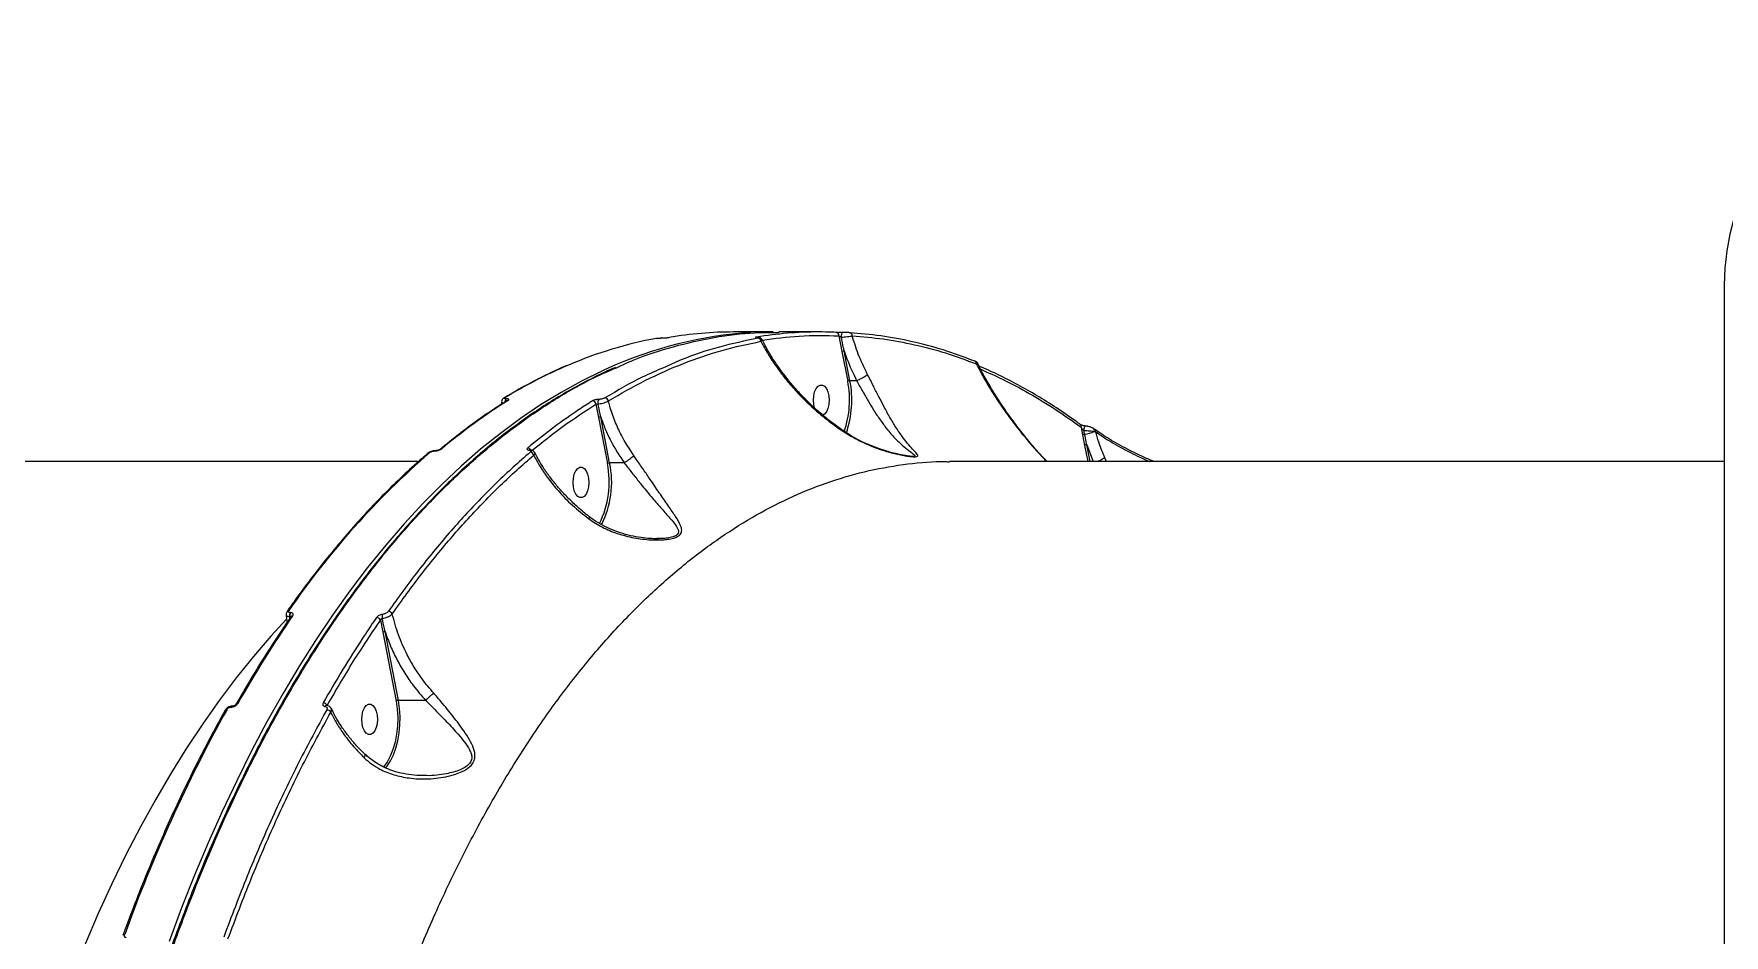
# Model space of a CAD drawing. Header units: millimetres. Extents: x -5550 to 7488, y -4093 to 4627.
# Drawn here: x -1428.9 to -933.3, y 2236 to 2500.3 of the extents above; entities that cross this region are included whole.
import ezdxf

# ---------------------------------------------------------------- set-up
doc = ezdxf.new("R2010")
doc.units = ezdxf.units.MM
doc.layers.add('DIKOM_ОБЪЕКТ', color=7, linetype='Continuous')

msp = doc.modelspace()

# ---------------------------------------------------------------- linework, layer by layer
at = {"layer": 'DIKOM_ОБЪЕКТ', "color": 7, "linetype": 'Continuous', "lineweight": 15}
for p, q in [((-933.343, 2426.572), (-933.343, 1560.597)), ((-1244.858, 2411.086), (-1244.905, 2411.082)), ((-1244.905, 2411.082), (-1244.817, 2411.082)), ((-1244.769, 2411.086), (-1244.858, 2411.086)), ((-1244.769, 2411.086), (-1244.817, 2411.082)), ((-1212.162, 2412.844), (-1223.734, 2412.844)), ((-1198.805, 2412.844), (-1210.448, 2412.844)), ((-1192.849, 2411.727), (-1191.974, 2407.105)), ((-1191.974, 2407.105), (-1190.286, 2398.376)), ((-1189.617, 2398.552), (-1191.305, 2407.281)), ((-1187.664, 2398.552), (-1189.617, 2398.552)), ((-1187.664, 2398.552), (-1187.66, 2398.552)), ((-1291.801, 2392.323), (-1291.728, 2391.679)), ((-1290.338, 2393.239), (-1290.385, 2393.239)), ((-1290.165, 2392.677), (-1290.163, 2392.678)), ((-1264.1, 2391.68), (-1263.359, 2387.759)), ((-1263.359, 2387.759), (-1260.748, 2374.253)), ((-1260.078, 2374.429), (-1262.69, 2387.935)), ((-1121.876, 2384.957), (-1121.448, 2382.701)), ((-1118.034, 2383.708), (-1117.61, 2383.622)), ((-1121.448, 2382.701), (-1120.859, 2379.602)), ((-1120.859, 2379.602), (-1119.939, 2374.844)), ((-1120.19, 2379.778), (-1118.319, 2374.844)), ((-1119.236, 2374.844), (-1120.19, 2379.778)), ((-1316.105, 2374.844), (-1578.215, 2374.844)), ((-1311.409, 2377.955), (-1311.34, 2377.955)), ((-1311.135, 2378.038), (-1311.203, 2378.038)), ((-1255.794, 2374.429), (-1260.078, 2374.429)), ((-933.343, 2374.844), (-1160.479, 2374.844)), ((-1114.434, 2374.844), (-1114.912, 2375.977)), ((-1245.761, 2352.267), (-1246.277, 2352.271)), ((-1353.881, 2329.416), (-1353.813, 2329.416)), ((-1353.862, 2328.861), (-1353.881, 2329.416)), ((-1353.813, 2329.416), (-1353.745, 2329.033)), ((-1353.632, 2330.546), (-1353.701, 2330.546)), ((-1353.508, 2329.381), (-1353.519, 2329.366)), ((-1327.248, 2328.334), (-1326.587, 2324.837)), ((-1326.587, 2324.837), (-1322.682, 2304.64)), ((-1322.011, 2304.812), (-1325.917, 2325.013)), ((-1314.012, 2304.812), (-1322.011, 2304.812)), ((-1370.998, 2302.873), (-1370.951, 2302.873)), ((-1370.604, 2303.135), (-1370.651, 2303.135)), ((-1325.776, 2284.96), (-1325.457, 2285.335))]:
    msp.add_line(p, q, dxfattribs=at)
at = {"layer": 'DIKOM_ОБЪЕКТ', "color": 7, "linetype": 'Continuous', "lineweight": 15, "flags": 128}
for points in [[(-853.343, 2500.272), (-858.802, 2500.1), (-864.236, 2499.585), (-869.62, 2498.73), (-874.927, 2497.539), (-880.133, 2496.016), (-885.215, 2494.17), (-890.148, 2492.009), (-894.91, 2489.542), (-899.477, 2486.782), (-903.83, 2483.741), (-907.947, 2480.434), (-911.81, 2476.876), (-915.4, 2473.083), (-918.701, 2469.073), (-921.697, 2464.865), (-924.374, 2460.478), (-926.72, 2455.934), (-928.724, 2451.252), (-930.376, 2446.456), (-931.67, 2441.566), (-932.598, 2436.607), (-933.157, 2431.601), (-933.343, 2426.572)], [(-1212.162, 2412.844), (-1212.42, 2412.844), (-1215.744, 2412.787)], [(-1191.767, 2412.687), (-1191.859, 2412.664), (-1191.946, 2412.583), (-1192.023, 2412.45), (-1192.086, 2412.272), (-1192.131, 2412.06), (-1192.155, 2411.825), (-1192.158, 2411.583), (-1192.138, 2411.346)], [(-1260.351, 2402.29), (-1262.188, 2401.459), (-1268.274, 2398.468), (-1274.312, 2395.136), (-1280.298, 2391.465), (-1286.227, 2387.458), (-1292.094, 2383.119), (-1297.893, 2378.451), (-1303.62, 2373.458), (-1309.27, 2368.145), (-1314.838, 2362.516), (-1320.32, 2356.575), (-1325.711, 2350.328), (-1331.006, 2343.78), (-1336.201, 2336.936), (-1341.291, 2329.802), (-1346.273, 2322.385), (-1351.141, 2314.69), (-1355.893, 2306.724), (-1360.524, 2298.494), (-1365.029, 2290.006), (-1369.406, 2281.268), (-1373.651, 2272.287), (-1377.759, 2263.071), (-1381.728, 2253.627), (-1385.554, 2243.963), (-1389.234, 2234.088)], [(-1199.988, 2390.471), (-1200.243, 2391.576), (-1200.337, 2392.844), (-1200.243, 2394.112), (-1199.969, 2395.277), (-1199.537, 2396.245), (-1198.982, 2396.938), (-1198.349, 2397.298), (-1197.689, 2397.298), (-1197.056, 2396.938), (-1196.501, 2396.245), (-1196.069, 2395.277), (-1195.795, 2394.112), (-1195.701, 2392.844), (-1195.701, 2392.844)], [(-1195.701, 2392.844), (-1195.795, 2391.576), (-1196.069, 2390.411), (-1196.501, 2389.443), (-1197.056, 2388.751), (-1197.622, 2388.411)], [(-1120.613, 2385.271), (-1120.703, 2385.25), (-1120.806, 2385.152), (-1120.899, 2384.983), (-1120.974, 2384.757), (-1121.024, 2384.492), (-1121.046, 2384.209), (-1121.038, 2383.931)], [(-1117.882, 2384.335), (-1117.874, 2384.33), (-1117.821, 2384.284)], [(-1266.163, 2368.721), (-1266.256, 2367.453), (-1266.531, 2366.288), (-1266.962, 2365.32), (-1267.517, 2364.628), (-1268.15, 2364.267), (-1268.81, 2364.267), (-1269.443, 2364.628), (-1269.998, 2365.32), (-1270.43, 2366.288), (-1270.704, 2367.453), (-1270.798, 2368.721), (-1270.704, 2369.989), (-1270.43, 2371.154), (-1269.998, 2372.122), (-1269.443, 2372.815), (-1268.81, 2373.175), (-1268.15, 2373.175), (-1267.517, 2372.815), (-1266.962, 2372.122), (-1266.531, 2371.154), (-1266.256, 2369.989), (-1266.163, 2368.721)], [(-1354.806, 2328.605), (-1359.35, 2323.666), (-1364.501, 2317.687), (-1369.555, 2311.406), (-1374.508, 2304.828), (-1379.356, 2297.96), (-1384.094, 2290.809), (-1388.717, 2283.38), (-1393.221, 2275.68), (-1397.602, 2267.718), (-1401.856, 2259.5), (-1405.979, 2251.034), (-1409.967, 2242.328), (-1413.817, 2233.389), (-1417.524, 2224.227), (-1421.086, 2214.849), (-1424.498, 2205.265), (-1427.759, 2195.484), (-1430.864, 2185.514)], [(-1322.682, 2304.64), (-1322.347, 2302.249), (-1322.207, 2299.787), (-1322.264, 2297.311), (-1322.517, 2294.883), (-1322.96, 2292.559), (-1323.583, 2290.397), (-1324.37, 2288.447), (-1325.303, 2286.756), (-1326.359, 2285.365), (-1326.431, 2285.286)], [(-1325.457, 2285.335), (-1325.272, 2285.57), (-1324.291, 2287.064), (-1323.434, 2288.822), (-1322.718, 2290.804), (-1322.159, 2292.969), (-1321.769, 2295.269), (-1321.557, 2297.655), (-1321.527, 2300.075), (-1321.679, 2302.479), (-1322.011, 2304.812)], [(-1328.125, 2299.262), (-1328.219, 2297.994), (-1328.493, 2296.829), (-1328.925, 2295.861), (-1329.48, 2295.169), (-1330.113, 2294.808), (-1330.773, 2294.808), (-1331.406, 2295.169), (-1331.961, 2295.861), (-1332.393, 2296.829), (-1332.667, 2297.994), (-1332.761, 2299.262), (-1332.667, 2300.53), (-1332.393, 2301.695), (-1331.961, 2302.663), (-1331.406, 2303.355), (-1330.773, 2303.716), (-1330.113, 2303.716), (-1329.48, 2303.355), (-1328.925, 2302.663), (-1328.493, 2301.695), (-1328.219, 2300.53), (-1328.125, 2299.262)]]:
    msp.add_lwpolyline(points, dxfattribs=at)
at = {"layer": 'DIKOM_ОБЪЕКТ', "color": 7, "linetype": 'Continuous', "lineweight": 15}
for centre, radius, start, end in [((-1223.777, 2290.084), 122.974, 100.5689, 113.17428), ((-1211.166, 2293.482), 119.408, 93.61559, 114.32441), ((-1223.706, 2300.518), 112.326, 90.01421, 99.6714), ((-1217.018, 2410.553), 0.803, 54.44934, 89.30418), ((-1216.685, 2410.061), 0.978, 2.81732, 85.34049), ((-1193.769, 2411.806), 0.923, 355.07648, 85.35993), ((-1189.844, 2411.735), 0.906, 358.67554, 85.8325), ((-1191.319, 2405.97), 1.311, 89.39202, 120.01803), ((-1153.38, 2403.592), 0.807, 353.44148, 87.34194), ((-1216.13, 2271.798), 142.794, 113.10735, 121.50606), ((-1218.957, 2392.895), 29.88, 341.21412, 10.91275), ((-1189.631, 2397.241), 1.311, 89.39222, 120.01783), ((-1290.759, 2392.846), 0.696, 89.47111, 121.26152), ((-1261.523, 2392.425), 1.102, 10.58759, 85.44556), ((-1218.147, 2392.849), 28.403, 341.14276, 11.22092), ((-1197.953, 2246.041), 173.111, 122.04018, 130.036), ((-1289.624, 2392.411), 1.125, 132.56521, 185.19406), ((-1289.587, 2392.418), 1.113, 132.44486, 184.12886), ((-1289.797, 2392.088), 0.694, 89.43773, 121.63424), ((-1265.2, 2391.524), 1.111, 8.05554, 85.3851), ((-1261.931, 2392.204), 1.606, 146.9953, 195.08535), ((-1262.704, 2386.624), 1.31, 89.38853, 120.02151), ((-1122.637, 2385.154), 0.786, 345.49283, 49.93628), ((-1121.716, 2390.929), 8.106, 276.29556, 297.02284), ((-1118.734, 2383.987), 0.754, 338.30643, 53.51604), ((-1118.38, 2383.741), 0.78, 351.26268, 44.19036), ((-1309.322, 2377.908), 0.673, 88.96157, 129.58128), ((-1284.186, 2377.671), 1.151, 29.64482, 85.96174), ((-1120.799, 2381.559), 1.314, 91.2264, 119.59959), ((-1120.204, 2378.467), 1.311, 89.38964, 120.01915), ((-1151.874, 2192.393), 245.268, 130.9844, 145.54507), ((-1312.749, 2376.878), 0.666, 88.71186, 129.85721), ((-1311.195, 2377.722), 0.316, 92.50852, 132.57595), ((-1311.128, 2377.723), 0.314, 90.91369, 132.6523), ((-1283.474, 2377.841), 0.437, 87.73713, 125.30998), ((-1283.437, 2376.415), 1.169, 14.98102, 85.8422), ((-1286.878, 2368.746), 26.704, 333.10301, 11.90187), ((-1286.797, 2368.718), 27.323, 332.90327, 12.06367), ((-1260.092, 2373.118), 1.31, 89.38853, 120.02151), ((-1070.135, 2134.716), 343.502, 145.4335, 150.4959), ((-1354.154, 2330.556), 0.601, 86.31186, 142.27784), ((-1352.303, 2329.743), 1.612, 150.12722, 191.70991), ((-1352.234, 2329.743), 1.613, 150.13282, 191.7043), ((-1353.036, 2329.002), 0.605, 86.50373, 142.23665), ((-1328.469, 2327.807), 1.329, 23.35534, 87.3456), ((-1324.839, 2329.386), 1.938, 159.90442, 194.2635), ((-1325.005, 2329.618), 1.33, 25.14524, 87.11714), ((-1325.931, 2323.702), 1.311, 89.39618, 120.01387), ((-974.601, 2081.676), 454.694, 150.98872, 160.13046), ((-1372.293, 2301.624), 0.572, 84.85449, 145.68555), ((-1370.603, 2302.71), 0.427, 96.34806, 157.61141), ((-1370.557, 2302.711), 0.426, 95.74982, 157.67805), ((-1369.145, 2303.318), 0.57, 84.72342, 145.74575), ((-1344.108, 2302.678), 1.413, 28.36665, 88.03238), ((-1343.09, 2302.822), 0.512, 86.4371, 149.64833), ((-1343.052, 2300.63), 1.433, 30.73429, 87.84256), ((-1402.302, 2235.695), 0.527, 81.66998, 147.16342)]:
    msp.add_arc(centre, radius, start, end, dxfattribs=at)
for points, knots in [([(-1260.44, 2392.627), (-1256.809, 2394.726), (-1249.547, 2398.924), (-1238.414, 2403.799), (-1227.136, 2407.702), (-1219.517, 2409.307), (-1215.708, 2410.109)], [0, 0, 0, 0, 0.248596, 0.4971942, 0.7485964, 1, 1, 1, 1]), ([(-1258.076, 2402.378), (-1256.438, 2403.134), (-1250.913, 2405.683), (-1241.352, 2408.713), (-1229.446, 2411.409), (-1219.11, 2412.762), (-1212.76, 2412.699), (-1210.405, 2412.676)], [0, 0, 0, 0, 0.1050526, 0.3543262, 0.6037942, 0.8530667, 1, 1, 1, 1]), ([(-1246.332, 2410.972), (-1246.231, 2410.988), (-1246.052, 2411.016), (-1245.69, 2411.05), (-1245.349, 2411.071), (-1245.082, 2411.081), (-1244.946, 2411.081), (-1244.905, 2411.082)], [0, 0, 0, 0, 0.3025369, 0.5346329, 0.7254308, 0.9170935, 1, 1, 1, 1]), ([(-1244.817, 2411.082), (-1244.755, 2411.082), (-1244.54, 2411.083), (-1244.117, 2411.098), (-1243.569, 2411.133), (-1243.005, 2411.184), (-1242.728, 2411.225), (-1242.577, 2411.248)], [0, 0, 0, 0, 0.0796077, 0.2756971, 0.4707296, 0.7105095, 1, 1, 1, 1]), ([(-1216.606, 2411.036), (-1220.379, 2410.23), (-1227.926, 2408.617), (-1237.161, 2405.609), (-1242.57, 2403.134), (-1244.284, 2402.349)], [0, 0, 0, 0, 0.4058598, 0.8117172, 1, 1, 1, 1]), ([(-1217.008, 2411.355), (-1217.077, 2411.343), (-1217.237, 2411.313), (-1217.337, 2411.271), (-1217.295, 2411.234), (-1217.128, 2411.207), (-1216.911, 2411.199), (-1216.803, 2411.196)], [0, 0, 0, 0, 0.18252, 0.4237933, 0.6274176, 0.813389, 1, 1, 1, 1]), ([(-1216.74, 2411.2), (-1216.811, 2411.202), (-1216.935, 2411.205), (-1217.012, 2411.214), (-1217.008, 2411.213), (-1217.007, 2411.213)], [0, 0, 0, 0, 0.5012656, 0.8743864, 1, 1, 1, 1]), ([(-1193.694, 2412.727), (-1194.038, 2412.742), (-1195.754, 2412.815), (-1200.499, 2412.894), (-1207.936, 2412.628), (-1213.982, 2411.78), (-1217.008, 2411.355)], [0, 0, 0, 0, 0.044141, 0.2207155, 0.6100146, 1, 1, 1, 1]), ([(-1215.372, 2410.587), (-1215.373, 2410.591), (-1215.402, 2410.689), (-1215.536, 2410.835), (-1215.728, 2411), (-1215.925, 2411.094), (-1216.105, 2411.147), (-1216.335, 2411.184), (-1216.553, 2411.199), (-1216.781, 2411.199), (-1216.827, 2411.199)], [0, 0, 0, 0, 0.0054037, 0.1509786, 0.2763376, 0.3885178, 0.4937704, 0.6214562, 0.9239055, 1, 1, 1, 1]), ([(-1216.803, 2411.196), (-1216.697, 2411.192), (-1216.487, 2411.186), (-1216.326, 2411.159), (-1216.289, 2411.123), (-1216.387, 2411.08), (-1216.539, 2411.05), (-1216.606, 2411.036)], [0, 0, 0, 0, 0.1889211, 0.3774332, 0.579184, 0.8165162, 1, 1, 1, 1]), ([(-1215.708, 2410.109), (-1215.62, 2410.173), (-1215.416, 2410.32), (-1215.31, 2410.485), (-1215.376, 2410.562), (-1215.391, 2410.579)], [0, 0, 0, 0, 0.3707185, 0.8591705, 1, 1, 1, 1]), ([(-1215.708, 2410.109), (-1215.46, 2409.636), (-1214.577, 2407.949), (-1212.852, 2405.063), (-1210.373, 2401.457), (-1207.563, 2397.894), (-1203.763, 2393.656), (-1199.682, 2389.8), (-1195.43, 2386.394), (-1192.508, 2384.3), (-1190.642, 2383.117), (-1189.957, 2382.683)], [0, 0, 0, 0, 0.0465607, 0.166033, 0.2855047, 0.4082651, 0.5310179, 0.7327779, 0.836339, 0.9398838, 1, 1, 1, 1]), ([(-1189.875, 2382.822), (-1190.202, 2383.021), (-1191.569, 2383.853), (-1193.896, 2385.507), (-1196.859, 2387.788), (-1199.751, 2390.282), (-1202.556, 2392.959), (-1205.244, 2395.804), (-1207.782, 2398.79), (-1210.155, 2401.901), (-1212.317, 2405.103), (-1214.075, 2408.015), (-1214.991, 2409.851), (-1215.362, 2410.594)], [0, 0, 0, 0, 0.0284436, 0.1187815, 0.2118444, 0.3077183, 0.4063091, 0.5073119, 0.6101996, 0.7146233, 0.8211503, 0.9275774, 1, 1, 1, 1]), ([(-1215.288, 2410.45), (-1211.695, 2410.941), (-1204.225, 2411.962), (-1196.736, 2411.807), (-1192.849, 2411.727)], [0, 0, 0, 0, 0.4809409, 1, 1, 1, 1]), ([(-1191.767, 2412.687), (-1191.936, 2412.688), (-1192.284, 2412.69), (-1192.84, 2412.7), (-1193.349, 2412.713), (-1193.579, 2412.722), (-1193.694, 2412.727)], [0, 0, 0, 0, 0.233878, 0.4825061, 0.7413908, 1, 1, 1, 1]), ([(-1192.849, 2411.727), (-1192.803, 2411.682), (-1192.713, 2411.594), (-1192.529, 2411.475), (-1192.346, 2411.393), (-1192.213, 2411.357), (-1192.154, 2411.349), (-1192.138, 2411.346)], [0, 0, 0, 0, 0.2916836, 0.5672807, 0.803633, 0.9441052, 1, 1, 1, 1]), ([(-1192.138, 2411.346), (-1191.855, 2411.361), (-1191.272, 2411.392), (-1190.343, 2411.483), (-1189.496, 2411.597), (-1189.124, 2411.675), (-1188.938, 2411.714)], [0, 0, 0, 0, 0.2380021, 0.4906698, 0.7462734, 1, 1, 1, 1]), ([(-1191.305, 2407.281), (-1191.371, 2407.593), (-1191.659, 2408.946), (-1191.93, 2410.303), (-1192.138, 2411.346)], [0, 0, 0, 0, 0.2307539, 1, 1, 1, 1]), ([(-1189.779, 2412.639), (-1189.897, 2412.645), (-1190.135, 2412.657), (-1190.661, 2412.672), (-1191.235, 2412.683), (-1191.594, 2412.685), (-1191.767, 2412.687)], [0, 0, 0, 0, 0.2583437, 0.5167759, 0.7678105, 1, 1, 1, 1]), ([(-1153.343, 2404.398), (-1156.339, 2405.508), (-1162.331, 2407.729), (-1171.421, 2410.115), (-1180.572, 2411.863), (-1186.71, 2412.38), (-1189.779, 2412.639)], [0, 0, 0, 0, 0.2491002, 0.4982017, 0.7491002, 1, 1, 1, 1]), ([(-1184.435, 2400.312), (-1185.421, 2402.323), (-1187.249, 2406.049), (-1188.406, 2409.928), (-1188.938, 2411.714)], [0, 0, 0, 0, 0.5395151, 1, 1, 1, 1]), ([(-1188.938, 2411.714), (-1185.898, 2411.459), (-1179.818, 2410.949), (-1170.707, 2409.22), (-1161.613, 2406.844), (-1155.59, 2404.614), (-1152.579, 2403.5)], [0, 0, 0, 0, 0.2490998, 0.4982002, 0.7491006, 1, 1, 1, 1]), ([(-1191.305, 2407.281), (-1191.048, 2406.517), (-1190.051, 2403.552), (-1188.681, 2400.682), (-1187.664, 2398.552)], [0, 0, 0, 0, 0.2578182, 1, 1, 1, 1]), ([(-1152.098, 2403.583), (-1152.142, 2403.66), (-1152.239, 2403.831), (-1152.457, 2404.026), (-1152.726, 2404.202), (-1152.953, 2404.294), (-1153.087, 2404.348)], [0, 0, 0, 0, 0.1652355, 0.3623367, 0.6241986, 1, 1, 1, 1]), ([(-1152.579, 2403.5), (-1152.494, 2403.51), (-1152.219, 2403.543), (-1152.023, 2403.575), (-1152.103, 2403.584), (-1152.108, 2403.585)], [0, 0, 0, 0, 0.2942953, 0.9556527, 1, 1, 1, 1]), ([(-1152.579, 2403.5), (-1151.702, 2401.841), (-1149.949, 2398.522), (-1146.889, 2393.559), (-1143.525, 2388.62), (-1139.321, 2383.087), (-1135.445, 2378.478), (-1132.647, 2375.587), (-1131.927, 2374.844)], [0, 0, 0, 0, 0.1683501, 0.3367049, 0.5075711, 0.6784296, 0.9172978, 1, 1, 1, 1]), ([(-1131.844, 2374.844), (-1132.839, 2375.907), (-1134.965, 2378.175), (-1138.027, 2381.811), (-1141.119, 2385.768), (-1144.136, 2389.973), (-1147.021, 2394.339), (-1149.644, 2398.774), (-1151.348, 2401.848), (-1152.093, 2403.437), (-1152.151, 2403.56)], [0, 0, 0, 0, 0.1175824, 0.25107, 0.3902715, 0.5355331, 0.6883933, 0.8393649, 0.9874964, 1, 1, 1, 1]), ([(-1258.378, 2402.443), (-1258.93, 2402.211), (-1261.425, 2401.163), (-1265.821, 2398.993), (-1271.556, 2395.927), (-1277.23, 2392.54), (-1282.846, 2388.863), (-1288.406, 2384.887), (-1293.907, 2380.615), (-1299.35, 2376.047), (-1304.734, 2371.182), (-1310.061, 2366.02), (-1315.328, 2360.561), (-1320.528, 2354.815), (-1325.646, 2348.797), (-1330.665, 2342.528), (-1335.576, 2336.016), (-1340.376, 2329.268), (-1345.066, 2322.282), (-1349.65, 2315.056), (-1354.128, 2307.589), (-1358.502, 2299.877), (-1362.772, 2291.921), (-1366.94, 2283.716), (-1371.007, 2275.258), (-1374.968, 2266.558), (-1378.812, 2257.645), (-1382.519, 2248.554), (-1386.082, 2239.309), (-1389.499, 2229.914), (-1392.772, 2220.365), (-1395.903, 2210.66), (-1398.893, 2200.794), (-1401.744, 2190.767), (-1404.455, 2180.574), (-1407.027, 2170.214), (-1409.461, 2159.681), (-1411.756, 2148.98), (-1413.906, 2138.139), (-1415.902, 2127.203), (-1417.735, 2116.209), (-1419.404, 2105.169), (-1420.912, 2094.077), (-1422.258, 2082.929), (-1423.445, 2071.721), (-1424.472, 2060.451), (-1425.339, 2049.116), (-1426.046, 2037.712), (-1426.596, 2026.235), (-1426.98, 2014.684), (-1427.206, 2003.878), (-1427.228, 1996.923), (-1427.237, 1993.845)], [0, 0, 0, 0, 0.0057914, 0.0261835, 0.0465214, 0.0668219, 0.0871008, 0.1073739, 0.1276566, 0.1479601, 0.168301, 0.1886947, 0.2091574, 0.2296981, 0.2502263, 0.2707092, 0.2910998, 0.3114215, 0.3316972, 0.3519497, 0.3722024, 0.3924724, 0.4127809, 0.4331502, 0.4536034, 0.4741637, 0.4947638, 0.5152783, 0.5356924, 0.5560293, 0.5763121, 0.5965644, 0.6168087, 0.6370659, 0.6573538, 0.6776956, 0.6981142, 0.7186329, 0.7392308, 0.7597825, 0.7802199, 0.8005731, 0.8208655, 0.8411201, 0.8613602, 0.8816085, 0.9018809, 0.9222003, 0.9425898, 0.9630727, 0.9836577, 1, 1, 1, 1]), ([(-1426.762, 1993.847), (-1426.734, 1998.425), (-1426.656, 2010.759), (-1425.98, 2030.827), (-1424.573, 2053.95), (-1422.481, 2077.109), (-1419.694, 2100.222), (-1416.201, 2123.206), (-1412.08, 2145.556), (-1407.361, 2167.209), (-1402.084, 2188.12), (-1396.163, 2208.63), (-1389.592, 2228.648), (-1382.378, 2248.092), (-1374.68, 2266.534), (-1366.535, 2283.933), (-1357.991, 2300.274), (-1348.907, 2315.822), (-1339.294, 2330.489), (-1329.172, 2344.201), (-1318.886, 2356.508), (-1308.493, 2367.446), (-1298.051, 2377.075), (-1287.264, 2385.701), (-1276.147, 2393.184), (-1266.376, 2398.814), (-1260.293, 2401.426), (-1258.076, 2402.378)], [0, 0, 0, 0, 0.0242925, 0.0654477, 0.1066347, 0.1477898, 0.1901404, 0.2325256, 0.2748762, 0.3160315, 0.3572183, 0.3983735, 0.4407243, 0.4831094, 0.5254601, 0.5666153, 0.6078022, 0.6489574, 0.6913079, 0.7336931, 0.7760438, 0.8157172, 0.855419, 0.8950923, 0.9358329, 0.9766038, 1, 1, 1, 1]), ([(-1272.45, 2403.064), (-1272.656, 2402.981), (-1274.806, 2402.12), (-1278.866, 2400.189), (-1284.521, 2397.3), (-1288.595, 2394.972), (-1290.754, 2393.663), (-1291.119, 2393.441)], [0, 0, 0, 0, 0.0327073, 0.3406138, 0.6486086, 0.9405794, 1, 1, 1, 1]), ([(-1244.284, 2402.349), (-1246.315, 2401.487), (-1252.096, 2399.033), (-1257.76, 2395.691), (-1261.435, 2393.523)], [0, 0, 0, 0, 0.3511796, 1, 1, 1, 1]), ([(-1189.957, 2382.683), (-1188.277, 2381.743), (-1184.879, 2379.841), (-1180, 2378.09), (-1176.275, 2377.1), (-1173.828, 2376.608), (-1172.132, 2376.348), (-1170.751, 2376.231), (-1169.877, 2376.289), (-1169.655, 2376.539), (-1169.931, 2377.086), (-1170.864, 2378.063), (-1172.386, 2379.728), (-1174.193, 2381.981), (-1176.068, 2384.712), (-1177.913, 2387.766), (-1179.558, 2390.763), (-1181.152, 2393.845), (-1182.726, 2396.989), (-1183.844, 2399.163), (-1184.435, 2400.312)], [0, 0, 0, 0, 0.0863531, 0.1746774, 0.2336174, 0.2635129, 0.2941169, 0.3212036, 0.3485628, 0.3826677, 0.4154281, 0.4844316, 0.5550155, 0.6333682, 0.7133075, 0.7760743, 0.8404081, 0.8905406, 0.9421326, 1, 1, 1, 1]), ([(-1184.435, 2400.312), (-1184.453, 2400.298), (-1184.568, 2400.207), (-1184.883, 2399.989), (-1185.487, 2399.625), (-1186.22, 2399.227), (-1186.988, 2398.844), (-1187.436, 2398.649), (-1187.66, 2398.552)], [0, 0, 0, 0, 0.0319246, 0.209718, 0.4072984, 0.6048624, 0.8024363, 1, 1, 1, 1]), ([(-1187.66, 2398.552), (-1187.66, 2398.552), (-1187.091, 2397.535), (-1185.941, 2395.455), (-1184.308, 2392.593), (-1182.593, 2389.751), (-1180.755, 2386.986), (-1178.653, 2384.176), (-1176.427, 2381.647), (-1174.269, 2379.577), (-1172.31, 2378.031), (-1171.082, 2377.126), (-1170.521, 2376.611), (-1170.556, 2376.39), (-1170.979, 2376.339), (-1171.24, 2376.344), (-1171.244, 2376.344)], [0, 0, 0, 0, 0.0000204, 0.0836048, 0.1588261, 0.2341365, 0.3298935, 0.4257791, 0.5457758, 0.6658669, 0.770349, 0.8745339, 0.9216577, 0.9687697, 0.9996168, 1, 1, 1, 1]), ([(-1122.149, 2385.733), (-1122.576, 2386.055), (-1124.86, 2387.774), (-1129.053, 2390.595), (-1134.72, 2394.177), (-1140.427, 2397.413), (-1146.116, 2400.345), (-1149.924, 2402.034), (-1151.805, 2402.868)], [0, 0, 0, 0, 0.0444222, 0.2374692, 0.430037, 0.6218955, 0.8132248, 1, 1, 1, 1]), ([(-1151.285, 2401.896), (-1149.103, 2400.934), (-1144.331, 2398.83), (-1137.041, 2394.898), (-1129.403, 2390.285), (-1124.385, 2386.733), (-1121.876, 2384.957)], [0, 0, 0, 0, 0.2186285, 0.478134, 0.7390664, 1, 1, 1, 1]), ([(-1291.115, 2393.432), (-1291.161, 2393.407), (-1291.318, 2393.32), (-1291.542, 2393.087), (-1291.705, 2392.726), (-1291.763, 2392.446), (-1291.72, 2392.316), (-1291.718, 2392.311)], [0, 0, 0, 0, 0.128223, 0.4351491, 0.7086389, 0.9893282, 1, 1, 1, 1]), ([(-1290.385, 2393.239), (-1290.447, 2393.241), (-1290.601, 2393.244), (-1290.784, 2393.281), (-1290.89, 2393.35), (-1290.89, 2393.44), (-1290.799, 2393.508), (-1290.753, 2393.542)], [0, 0, 0, 0, 0.1423023, 0.3570571, 0.5715133, 0.7856859, 1, 1, 1, 1]), ([(-1261.435, 2393.523), (-1261.533, 2393.473), (-1261.728, 2393.371), (-1262.173, 2393.236), (-1262.67, 2393.134), (-1263.049, 2393.091), (-1263.242, 2393.081), (-1263.278, 2393.079)], [0, 0, 0, 0, 0.2363155, 0.4725527, 0.7091416, 0.9458713, 1, 1, 1, 1]), ([(-1290.162, 2392.679), (-1291.156, 2392.051), (-1294.038, 2390.23), (-1298.765, 2386.983), (-1304.306, 2382.884), (-1307.94, 2379.909), (-1309.747, 2378.43)], [0, 0, 0, 0, 0.1499035, 0.4342795, 0.7187051, 1, 1, 1, 1]), ([(-1291.695, 2392.334), (-1291.701, 2392.304), (-1291.717, 2392.208), (-1291.548, 2392.091), (-1291.301, 2392.038), (-1291.199, 2392.017)], [0, 0, 0, 0, 0.2050927, 0.6733472, 1, 1, 1, 1]), ([(-1289.79, 2392.782), (-1289.722, 2392.834), (-1289.584, 2392.937), (-1289.585, 2393.074), (-1289.744, 2393.177), (-1290.017, 2393.231), (-1290.247, 2393.237), (-1290.338, 2393.239)], [0, 0, 0, 0, 0.2150465, 0.4299581, 0.6447274, 0.8592462, 1, 1, 1, 1]), ([(-1265.111, 2392.632), (-1265.438, 2392.426), (-1267.071, 2391.4), (-1271.086, 2388.76), (-1277.117, 2384.479), (-1281.775, 2380.706), (-1284.105, 2378.819)], [0, 0, 0, 0, 0.0507662, 0.2538462, 0.6266976, 1, 1, 1, 1]), ([(-1283.05, 2377.9), (-1279.937, 2380.409), (-1273.703, 2385.434), (-1267.304, 2389.596), (-1264.1, 2391.68)], [0, 0, 0, 0, 0.4994486, 1, 1, 1, 1]), ([(-1263.278, 2393.079), (-1263.313, 2393.078), (-1263.505, 2393.068), (-1263.881, 2393.025), (-1264.376, 2392.923), (-1264.819, 2392.787), (-1265.014, 2392.683), (-1265.111, 2392.632)], [0, 0, 0, 0, 0.053549, 0.2897991, 0.5263647, 0.7631163, 1, 1, 1, 1]), ([(-1264.1, 2391.68), (-1264.067, 2391.693), (-1264.001, 2391.718), (-1263.851, 2391.751), (-1263.684, 2391.775), (-1263.558, 2391.784), (-1263.494, 2391.786), (-1263.482, 2391.786)], [0, 0, 0, 0, 0.2371241, 0.4742091, 0.7107316, 0.946597, 1, 1, 1, 1]), ([(-1263.482, 2391.786), (-1263.422, 2391.791), (-1263.103, 2391.816), (-1262.477, 2391.907), (-1261.656, 2392.103), (-1260.922, 2392.354), (-1260.601, 2392.536), (-1260.44, 2392.627)], [0, 0, 0, 0, 0.0542163, 0.2910917, 0.527624, 0.7637436, 1, 1, 1, 1]), ([(-1262.69, 2387.935), (-1262.757, 2388.247), (-1263.031, 2389.529), (-1263.288, 2390.814), (-1263.482, 2391.786)], [0, 0, 0, 0, 0.2435951, 1, 1, 1, 1]), ([(-1252.909, 2376.474), (-1254.222, 2378.483), (-1256.385, 2381.79), (-1258.615, 2386.779), (-1259.792, 2390.159), (-1260.308, 2392.125), (-1260.44, 2392.627)], [0, 0, 0, 0, 0.395785, 0.6516347, 0.9109984, 1, 1, 1, 1]), ([(-1262.69, 2387.935), (-1262.264, 2386.755), (-1261.41, 2384.387), (-1259.275, 2379.781), (-1257.182, 2376.563), (-1255.794, 2374.429)], [0, 0, 0, 0, 0.250402, 0.5028654, 1, 1, 1, 1]), ([(-1120.618, 2385.272), (-1120.626, 2385.272), (-1120.687, 2385.274), (-1120.847, 2385.293), (-1121.098, 2385.339), (-1121.412, 2385.423), (-1121.754, 2385.547), (-1122.026, 2385.683), (-1122.102, 2385.739), (-1122.13, 2385.759)], [0, 0, 0, 0, 0.01442, 0.1113423, 0.2291314, 0.3845495, 0.5899035, 0.8511278, 1, 1, 1, 1]), ([(-1121.876, 2384.957), (-1121.81, 2384.825), (-1121.69, 2384.582), (-1121.472, 2384.274), (-1121.285, 2384.076), (-1121.159, 2383.984), (-1121.089, 2383.947), (-1121.054, 2383.936), (-1121.038, 2383.931)], [0, 0, 0, 0, 0.3535045, 0.64997, 0.8418356, 0.9245956, 0.9644477, 1, 1, 1, 1]), ([(-1121.038, 2383.931), (-1120.869, 2383.93), (-1120.46, 2383.929), (-1119.707, 2383.896), (-1118.806, 2383.824), (-1118.304, 2383.749), (-1118.034, 2383.708)], [0, 0, 0, 0, 0.1616007, 0.3913429, 0.6724093, 1, 1, 1, 1]), ([(-1120.827, 2382.872), (-1120.89, 2383.185), (-1120.96, 2383.538), (-1121.03, 2383.891), (-1121.038, 2383.931)], [0, 0, 0, 0, 0.8864535, 1, 1, 1, 1]), ([(-1119.818, 2385.149), (-1119.869, 2385.163), (-1120.127, 2385.234), (-1120.397, 2385.252), (-1120.614, 2385.266)], [0, 0, 0, 0, 0.1958241, 1, 1, 1, 1]), ([(-1118.289, 2384.588), (-1118.349, 2384.623), (-1118.617, 2384.777), (-1119.123, 2384.982), (-1119.616, 2385.101), (-1119.818, 2385.149)], [0, 0, 0, 0, 0.1451629, 0.6502743, 1, 1, 1, 1]), ([(-1117.788, 2384.262), (-1117.87, 2384.328), (-1118.02, 2384.447), (-1118.215, 2384.541), (-1118.303, 2384.583)], [0, 0, 0, 0, 0.5522553, 1, 1, 1, 1]), ([(-1100.45, 2374.844), (-1100.799, 2374.988), (-1102.241, 2375.584), (-1104.627, 2376.674), (-1107.592, 2378.107), (-1110.371, 2379.57), (-1112.96, 2381.046), (-1115.301, 2382.515), (-1116.921, 2383.603), (-1117.671, 2384.185), (-1117.812, 2384.295)], [0, 0, 0, 0, 0.0478232, 0.1977464, 0.3492304, 0.5020196, 0.6557522, 0.809983, 0.9640623, 1, 1, 1, 1]), ([(-1114.912, 2375.977), (-1115.544, 2377.497), (-1116.593, 2380.018), (-1117.321, 2382.597), (-1117.61, 2383.622)], [0, 0, 0, 0, 0.6025866, 1, 1, 1, 1]), ([(-1117.61, 2383.622), (-1116.182, 2382.622), (-1114.018, 2381.107), (-1110.398, 2379.035), (-1106.753, 2377.088), (-1103.695, 2375.712), (-1101.768, 2374.844)], [0, 0, 0, 0, 0.3438882, 0.5209786, 0.6980667, 1, 1, 1, 1]), ([(-1311.34, 2377.955), (-1311.264, 2377.956), (-1311.037, 2377.962), (-1310.602, 2378.027), (-1310.086, 2378.169), (-1309.616, 2378.362), (-1309.412, 2378.508), (-1309.309, 2378.581)], [0, 0, 0, 0, 0.1082943, 0.3204229, 0.5430557, 0.771567, 1, 1, 1, 1]), ([(-1284.105, 2378.819), (-1284.132, 2378.795), (-1284.236, 2378.702), (-1284.326, 2378.544), (-1284.28, 2378.375), (-1284.085, 2378.247), (-1283.846, 2378.213), (-1283.727, 2378.197)], [0, 0, 0, 0, 0.0826126, 0.3216898, 0.5513387, 0.775646, 1, 1, 1, 1]), ([(-1189.957, 2382.683), (-1189.948, 2382.697), (-1189.899, 2382.778), (-1189.894, 2382.789), (-1189.89, 2382.798)], [0, 0, 0, 0, 0.1744356, 1, 1, 1, 1]), ([(-1171.244, 2376.345), (-1171.257, 2376.345), (-1171.338, 2376.344), (-1171.733, 2376.366), (-1172.425, 2376.441), (-1173.437, 2376.591), (-1174.746, 2376.832), (-1176.448, 2377.209), (-1178.573, 2377.774), (-1181.161, 2378.602), (-1184.1, 2379.741), (-1187.095, 2381.128), (-1189.002, 2382.276), (-1189.884, 2382.808)], [0, 0, 0, 0, 0.0076138, 0.0446673, 0.09111, 0.146875, 0.2141802, 0.2965309, 0.4055862, 0.5329508, 0.6852793, 0.8544503, 1, 1, 1, 1]), ([(-1120.19, 2379.778), (-1120.256, 2380.09), (-1120.475, 2381.12), (-1120.683, 2382.153), (-1120.827, 2382.872)], [0, 0, 0, 0, 0.3030073, 1, 1, 1, 1]), ([(-1356.695, 2054.399), (-1356.047, 2061.339), (-1354.753, 2075.224), (-1352.057, 2095.745), (-1348.79, 2116.16), (-1344.881, 2136.375), (-1340.343, 2156.316), (-1335.272, 2175.545), (-1329.699, 2194.012), (-1323.664, 2211.686), (-1317.069, 2228.854), (-1309.911, 2245.434), (-1302.203, 2261.353), (-1294.113, 2276.264), (-1285.675, 2290.139), (-1276.934, 2302.975), (-1267.748, 2314.976), (-1258.131, 2326.064), (-1248.106, 2336.178), (-1237.886, 2345.102), (-1227.511, 2352.831), (-1217.021, 2359.387), (-1206.251, 2364.875), (-1195.227, 2369.219), (-1183.981, 2372.419), (-1172.749, 2374.25), (-1164.876, 2374.998), (-1160.791, 2374.805), (-1160.402, 2374.787)], [0, 0, 0, 0, 0.0392387, 0.0785077, 0.1177464, 0.1581257, 0.1985381, 0.2389174, 0.2781584, 0.3174296, 0.3566704, 0.3970502, 0.4374629, 0.4778427, 0.5171121, 0.5564118, 0.5956815, 0.6360886, 0.6765283, 0.7169355, 0.7562695, 0.795634, 0.834968, 0.8754395, 0.9159434, 0.956415, 0.9958473, 1, 1, 1, 1]), ([(-1313.175, 2377.389), (-1314.13, 2376.567), (-1316.899, 2374.184), (-1321.428, 2370.02), (-1326.737, 2364.807), (-1331.969, 2359.31), (-1337.12, 2353.538), (-1342.188, 2347.494), (-1347.166, 2341.181), (-1351.304, 2335.629), (-1353.767, 2332.143), (-1354.629, 2330.924)], [0, 0, 0, 0, 0.0652899, 0.1892526, 0.3132278, 0.4372179, 0.5612149, 0.685222, 0.809236, 0.9332524, 1, 1, 1, 1]), ([(-1283.352, 2377.581), (-1285.028, 2376.127), (-1289.931, 2371.873), (-1297.896, 2364.128), (-1307.172, 2354.014), (-1316.229, 2343.036), (-1322.035, 2334.977), (-1324.938, 2330.947)], [0, 0, 0, 0, 0.1144527, 0.334764, 0.5550741, 0.7775367, 1, 1, 1, 1]), ([(-1323.801, 2330.184), (-1320.933, 2334.166), (-1315.196, 2342.131), (-1306.193, 2353.064), (-1296.912, 2363.202), (-1288.903, 2370.994), (-1283.98, 2375.266), (-1282.308, 2376.717)], [0, 0, 0, 0, 0.2203112, 0.4406212, 0.6630826, 0.8855442, 1, 1, 1, 1]), ([(-1311.209, 2378.03), (-1311.395, 2378.023), (-1311.8, 2378.007), (-1312.442, 2377.816), (-1312.908, 2377.618), (-1313.108, 2377.426), (-1313.163, 2377.374)], [0, 0, 0, 0, 0.2642367, 0.5727983, 0.8836433, 1, 1, 1, 1]), ([(-1312.734, 2377.543), (-1312.667, 2377.592), (-1312.534, 2377.688), (-1312.228, 2377.816), (-1311.893, 2377.907), (-1311.609, 2377.95), (-1311.46, 2377.953), (-1311.409, 2377.955)], [0, 0, 0, 0, 0.2289002, 0.4578823, 0.6785245, 0.888317, 1, 1, 1, 1]), ([(-1309.751, 2378.427), (-1309.757, 2378.422), (-1309.772, 2378.41), (-1309.874, 2378.346), (-1310.055, 2378.261), (-1310.33, 2378.163), (-1310.645, 2378.085), (-1310.935, 2378.043), (-1311.073, 2378.04), (-1311.133, 2378.038)], [0, 0, 0, 0, 0.091702, 0.2048474, 0.3549639, 0.5242759, 0.7119983, 0.8738339, 1, 1, 1, 1]), ([(-1283.727, 2378.197), (-1283.609, 2378.18), (-1283.372, 2378.147), (-1283.18, 2378.021), (-1283.135, 2377.853), (-1283.224, 2377.697), (-1283.326, 2377.605), (-1283.352, 2377.581)], [0, 0, 0, 0, 0.2256342, 0.45137, 0.6801793, 0.9175165, 1, 1, 1, 1]), ([(-1283.447, 2378.277), (-1283.451, 2378.277), (-1283.499, 2378.278), (-1283.533, 2378.288), (-1283.529, 2378.287), (-1283.528, 2378.286)], [0, 0, 0, 0, 0.0633419, 0.7174257, 1, 1, 1, 1]), ([(-1282.085, 2377.493), (-1282.088, 2377.504), (-1282.131, 2377.657), (-1282.357, 2377.881), (-1282.714, 2378.12), (-1283.081, 2378.243), (-1283.354, 2378.256), (-1283.459, 2378.261)], [0, 0, 0, 0, 0.0186087, 0.2753919, 0.5168808, 0.8124549, 1, 1, 1, 1]), ([(-1282.308, 2376.717), (-1282.269, 2376.765), (-1282.116, 2376.952), (-1281.99, 2377.227), (-1282.069, 2377.402), (-1282.1, 2377.471)], [0, 0, 0, 0, 0.1738752, 0.6770835, 1, 1, 1, 1]), ([(-1282.308, 2376.717), (-1281.709, 2375.595), (-1280.467, 2373.265), (-1278.074, 2369.777), (-1274.969, 2365.966), (-1271.064, 2361.948), (-1267.803, 2359.363), (-1266.154, 2358.057)], [0, 0, 0, 0, 0.1665412, 0.345549, 0.526756, 0.7607819, 1, 1, 1, 1]), ([(-1265.921, 2358.615), (-1265.93, 2358.622), (-1266.912, 2359.334), (-1268.752, 2360.896), (-1271.412, 2363.3), (-1273.9, 2365.859), (-1276.206, 2368.522), (-1278.304, 2371.266), (-1280.142, 2374.059), (-1281.38, 2376.149), (-1281.916, 2377.298), (-1282.014, 2377.508)], [0, 0, 0, 0, 0.0012396, 0.1363788, 0.2732937, 0.4116476, 0.5509774, 0.690752, 0.8302645, 0.9689565, 1, 1, 1, 1]), ([(-1266.154, 2358.057), (-1264.858, 2357.197), (-1262.231, 2355.454), (-1257.748, 2353.647), (-1252.947, 2352.389), (-1248.374, 2351.838), (-1244.878, 2351.85), (-1242.548, 2352.119), (-1240.855, 2352.515), (-1239.429, 2353.23), (-1238.899, 2354.182), (-1238.949, 2355.159), (-1239.417, 2356.584), (-1240.688, 2358.705), (-1242.763, 2361.74), (-1245.184, 2365.22), (-1247.594, 2368.74), (-1249.918, 2372.158), (-1251.614, 2374.636), (-1252.633, 2376.082), (-1252.909, 2376.474)], [0, 0, 0, 0, 0.0704032, 0.1427036, 0.2195591, 0.2979655, 0.3555936, 0.3848668, 0.4149655, 0.44912, 0.4886813, 0.5172643, 0.5465203, 0.6240215, 0.7036977, 0.7828123, 0.8640037, 0.9204681, 0.9784129, 1, 1, 1, 1]), ([(-1255.794, 2374.429), (-1255.793, 2374.429), (-1255.791, 2374.429), (-1255.789, 2374.43), (-1255.788, 2374.43)], [0, 0, 0, 0, 0.6649195, 1, 1, 1, 1]), ([(-1252.909, 2376.474), (-1252.931, 2376.458), (-1253.029, 2376.387), (-1253.303, 2376.19), (-1253.812, 2375.827), (-1254.492, 2375.343), (-1255.193, 2374.848), (-1255.59, 2374.57), (-1255.788, 2374.43)], [0, 0, 0, 0, 0.0352196, 0.1540836, 0.3655521, 0.5770283, 0.7885014, 1, 1, 1, 1]), ([(-1255.788, 2374.43), (-1255.788, 2374.43), (-1255.503, 2374.074), (-1254.465, 2372.729), (-1252.68, 2370.46), (-1250.202, 2367.336), (-1247.526, 2364.123), (-1244.811, 2360.978), (-1242.315, 2358.244), (-1240.76, 2356.335), (-1240.018, 2355.043), (-1239.813, 2354.263), (-1239.986, 2353.688), (-1240.47, 2353.198), (-1240.981, 2352.929), (-1241.914, 2352.62), (-1243.065, 2352.396), (-1244.504, 2352.236), (-1245.427, 2352.259), (-1245.761, 2352.267)], [0, 0, 0, 0, 0.0000504, 0.0328289, 0.1211813, 0.2096479, 0.3346116, 0.4597398, 0.5809557, 0.7018506, 0.7444347, 0.7868598, 0.8292414, 0.842204, 0.8803543, 0.889421, 0.9323023, 0.9754758, 1, 1, 1, 1]), ([(-1114.912, 2375.977), (-1114.932, 2375.963), (-1115.04, 2375.88), (-1115.338, 2375.681), (-1115.916, 2375.36), (-1116.542, 2375.052), (-1116.925, 2374.896), (-1117.052, 2374.844)], [0, 0, 0, 0, 0.0468913, 0.2629316, 0.558853, 0.8547976, 1, 1, 1, 1]), ([(-1266.154, 2358.057), (-1266.14, 2358.082), (-1266.05, 2358.243), (-1265.941, 2358.469), (-1265.964, 2358.52), (-1265.975, 2358.543)], [0, 0, 0, 0, 0.0938312, 0.586304, 1, 1, 1, 1]), ([(-1245.764, 2352.233), (-1245.894, 2352.228), (-1246.675, 2352.199), (-1248.386, 2352.281), (-1250.953, 2352.531), (-1253.897, 2353.082), (-1256.983, 2353.935), (-1260.023, 2355.074), (-1262.861, 2356.526), (-1264.822, 2357.706), (-1265.766, 2358.482), (-1265.922, 2358.61)], [0, 0, 0, 0, 0.0191679, 0.1152518, 0.2426381, 0.3838799, 0.5322674, 0.6863101, 0.8325563, 0.9723408, 1, 1, 1, 1]), ([(-1353.514, 2329.373), (-1354.347, 2328.156), (-1356.764, 2324.627), (-1360.686, 2318.591), (-1365.23, 2311.246), (-1368.162, 2306.161), (-1369.616, 2303.639)], [0, 0, 0, 0, 0.1499022, 0.4347228, 0.7195451, 1, 1, 1, 1]), ([(-1354.615, 2330.915), (-1354.696, 2330.789), (-1354.865, 2330.524), (-1354.948, 2330.159), (-1354.898, 2329.965), (-1354.89, 2329.934)], [0, 0, 0, 0, 0.4362931, 0.9098541, 1, 1, 1, 1]), ([(-1354.934, 2329.936), (-1354.846, 2329.301), (-1354.737, 2328.519), (-1354.719, 2327.75), (-1354.716, 2327.606)], [0, 0, 0, 0, 0.812732, 1, 1, 1, 1]), ([(-1354.888, 2329.94), (-1354.891, 2329.919), (-1354.911, 2329.805), (-1354.748, 2329.638), (-1354.411, 2329.467), (-1354.058, 2329.433), (-1353.881, 2329.416)], [0, 0, 0, 0, 0.0677153, 0.3777898, 0.6885627, 1, 1, 1, 1]), ([(-1353.701, 2330.546), (-1353.788, 2330.552), (-1353.964, 2330.565), (-1354.141, 2330.663), (-1354.228, 2330.809), (-1354.219, 2330.981), (-1354.147, 2331.102), (-1354.115, 2331.156)], [0, 0, 0, 0, 0.2038855, 0.4080579, 0.613504, 0.8265109, 1, 1, 1, 1]), ([(-1353.813, 2329.416), (-1353.775, 2329.411), (-1353.729, 2329.406), (-1353.65, 2329.367), (-1353.617, 2329.327), (-1353.588, 2329.292)], [0, 0, 0, 0, 0.3983265, 0.4839194, 1, 1, 1, 1]), ([(-1352.999, 2329.606), (-1352.95, 2329.69), (-1352.84, 2329.877), (-1352.829, 2330.143), (-1352.965, 2330.366), (-1353.234, 2330.517), (-1353.5, 2330.536), (-1353.632, 2330.546)], [0, 0, 0, 0, 0.1741934, 0.3895471, 0.5958412, 0.7979181, 1, 1, 1, 1]), ([(-1328.407, 2329.134), (-1328.682, 2328.734), (-1330.055, 2326.733), (-1333.41, 2321.704), (-1338.398, 2313.852), (-1342.172, 2307.346), (-1344.06, 2304.091)], [0, 0, 0, 0, 0.0507681, 0.2538533, 0.6266997, 1, 1, 1, 1]), ([(-1326.659, 2330.051), (-1326.839, 2330.023), (-1327.186, 2329.969), (-1327.701, 2329.746), (-1328.136, 2329.461), (-1328.317, 2329.243), (-1328.407, 2329.134)], [0, 0, 0, 0, 0.2592288, 0.5021608, 0.751112, 1, 1, 1, 1]), ([(-1326.717, 2328.908), (-1326.685, 2328.912), (-1326.401, 2328.941), (-1325.816, 2329.059), (-1325.003, 2329.352), (-1324.27, 2329.744), (-1323.957, 2330.038), (-1323.801, 2330.184)], [0, 0, 0, 0, 0.0300297, 0.2639424, 0.5066461, 0.7544242, 1, 1, 1, 1]), ([(-1324.938, 2330.947), (-1325.027, 2330.841), (-1325.205, 2330.628), (-1325.634, 2330.349), (-1326.117, 2330.146), (-1326.469, 2330.07), (-1326.64, 2330.053), (-1326.659, 2330.051)], [0, 0, 0, 0, 0.2486215, 0.4975098, 0.738932, 0.9703243, 1, 1, 1, 1]), ([(-1311.646, 2306.942), (-1312.812, 2308.313), (-1314.867, 2310.73), (-1317.401, 2314.54), (-1319.811, 2318.809), (-1322.148, 2324.031), (-1323.246, 2328.117), (-1323.801, 2330.184)], [0, 0, 0, 0, 0.202262, 0.3564047, 0.5119917, 0.7532493, 1, 1, 1, 1]), ([(-1342.865, 2303.35), (-1340.34, 2307.687), (-1335.286, 2316.37), (-1329.929, 2324.343), (-1327.248, 2328.334)], [0, 0, 0, 0, 0.4994513, 1, 1, 1, 1]), ([(-1327.248, 2328.334), (-1327.225, 2328.402), (-1327.179, 2328.535), (-1327.053, 2328.713), (-1326.911, 2328.837), (-1326.793, 2328.893), (-1326.734, 2328.905), (-1326.717, 2328.908)], [0, 0, 0, 0, 0.2736149, 0.5342761, 0.7687792, 0.9340878, 1, 1, 1, 1]), ([(-1325.917, 2325.013), (-1325.984, 2325.325), (-1326.261, 2326.621), (-1326.52, 2327.921), (-1326.717, 2328.908)], [0, 0, 0, 0, 0.2408196, 1, 1, 1, 1]), ([(-1325.917, 2325.013), (-1325.409, 2323.589), (-1324.388, 2320.727), (-1322.424, 2316.647), (-1320.184, 2312.779), (-1317.464, 2308.785), (-1315.258, 2306.246), (-1314.012, 2304.812)], [0, 0, 0, 0, 0.194813, 0.3916446, 0.5750676, 0.7602129, 1, 1, 1, 1]), ([(-1332.037, 2287.995), (-1331.333, 2287.372), (-1329.911, 2286.113), (-1327.014, 2284.377), (-1323.336, 2282.895), (-1318.528, 2281.887), (-1313.133, 2281.668), (-1308.553, 2282.253), (-1305.276, 2283.159), (-1303.038, 2284.033), (-1301.08, 2285.232), (-1299.843, 2286.789), (-1299.392, 2288.61), (-1299.873, 2290.798), (-1301.129, 2293.306), (-1303.116, 2296.376), (-1305.888, 2300.075), (-1308.913, 2303.809), (-1310.933, 2306.124), (-1311.646, 2306.942)], [0, 0, 0, 0, 0.0443367, 0.0895888, 0.159954, 0.2324657, 0.322499, 0.4152109, 0.450361, 0.4859279, 0.5329415, 0.5664258, 0.5998054, 0.6530976, 0.7102635, 0.768666, 0.857877, 0.9497894, 1, 1, 1, 1]), ([(-1322.011, 2304.812), (-1322.062, 2304.81), (-1322.164, 2304.807), (-1322.334, 2304.777), (-1322.493, 2304.733), (-1322.601, 2304.689), (-1322.657, 2304.657), (-1322.676, 2304.644), (-1322.682, 2304.64)], [0, 0, 0, 0, 0.2147604, 0.4294213, 0.6440238, 0.858655, 0.9553631, 1, 1, 1, 1]), ([(-1313.992, 2304.819), (-1313.99, 2304.817), (-1313.236, 2304.075), (-1311.156, 2301.994), (-1307.891, 2298.652), (-1304.867, 2295.35), (-1302.563, 2292.622), (-1301.306, 2290.748), (-1300.652, 2289.267), (-1300.416, 2288.122), (-1300.632, 2286.871), (-1301.78, 2285.498), (-1303.68, 2284.494), (-1305.844, 2283.77), (-1309.079, 2283.068), (-1311.956, 2282.636), (-1314.106, 2282.787), (-1314.351, 2282.804)], [0, 0, 0, 0, 0.0002366, 0.0748417, 0.210491, 0.3462794, 0.4311684, 0.5158333, 0.5532602, 0.5905514, 0.6351943, 0.6795788, 0.744223, 0.7951852, 0.8462516, 0.9824682, 1, 1, 1, 1]), ([(-1314.012, 2304.812), (-1314.009, 2304.813), (-1314.002, 2304.813), (-1313.995, 2304.816), (-1313.993, 2304.819), (-1313.992, 2304.819)], [0, 0, 0, 0, 0.5017671, 0.9149669, 1, 1, 1, 1]), ([(-1311.646, 2306.942), (-1311.664, 2306.928), (-1311.84, 2306.792), (-1312.232, 2306.47), (-1312.849, 2305.927), (-1313.478, 2305.342), (-1313.821, 2304.993), (-1313.992, 2304.819)], [0, 0, 0, 0, 0.0262372, 0.2630947, 0.5087316, 0.7543773, 1, 1, 1, 1]), ([(-1372.765, 2301.946), (-1373.53, 2300.571), (-1375.747, 2296.583), (-1379.331, 2289.807), (-1383.477, 2281.548), (-1387.503, 2273.069), (-1391.407, 2264.38), (-1395.187, 2255.488), (-1398.775, 2246.556), (-1401.265, 2240.011), (-1402.55, 2236.514), (-1402.745, 2235.981)], [0, 0, 0, 0, 0.068851, 0.1996774, 0.330505, 0.4613282, 0.592149, 0.7229662, 0.8537783, 0.9777046, 1, 1, 1, 1]), ([(-1342.998, 2302.063), (-1345.754, 2296.993), (-1351.268, 2286.854), (-1359.022, 2270.53), (-1366.413, 2253.474), (-1370.944, 2241.435), (-1373.209, 2235.416)], [0, 0, 0, 0, 0.2485944, 0.4971906, 0.7485946, 1, 1, 1, 1]), ([(-1370.65, 2303.134), (-1370.65, 2303.134), (-1370.87, 2303.164), (-1371.353, 2303.046), (-1372.045, 2302.739), (-1372.544, 2302.335), (-1372.699, 2302.023), (-1372.742, 2301.936)], [0, 0, 0, 0, 0.0006344, 0.2706158, 0.5683364, 0.8807821, 1, 1, 1, 1]), ([(-1372.241, 2302.194), (-1372.189, 2302.27), (-1372.085, 2302.422), (-1371.822, 2302.626), (-1371.518, 2302.779), (-1371.229, 2302.861), (-1371.064, 2302.869), (-1370.998, 2302.873)], [0, 0, 0, 0, 0.2143396, 0.4284607, 0.6429165, 0.8577143, 1, 1, 1, 1]), ([(-1371.963, 2234.865), (-1369.728, 2240.805), (-1365.259, 2252.683), (-1357.92, 2269.651), (-1350.163, 2286.014), (-1344.601, 2296.247), (-1341.82, 2301.363)], [0, 0, 0, 0, 0.2485944, 0.4971897, 0.748596, 1, 1, 1, 1]), ([(-1370.951, 2302.873), (-1370.854, 2302.878), (-1370.608, 2302.89), (-1370.178, 2303.012), (-1369.722, 2303.241), (-1369.329, 2303.545), (-1369.171, 2303.772), (-1369.093, 2303.886)], [0, 0, 0, 0, 0.1407739, 0.3552695, 0.5700211, 0.784939, 1, 1, 1, 1]), ([(-1369.618, 2303.636), (-1369.618, 2303.635), (-1369.62, 2303.632), (-1369.658, 2303.575), (-1369.746, 2303.485), (-1369.894, 2303.37), (-1370.091, 2303.26), (-1370.3, 2303.18), (-1370.487, 2303.139), (-1370.565, 2303.137), (-1370.601, 2303.136)], [0, 0, 0, 0, 0.0187018, 0.1419861, 0.2654008, 0.4099251, 0.567984, 0.7306748, 0.8740945, 1, 1, 1, 1]), ([(-1344.06, 2304.091), (-1344.072, 2304.068), (-1344.146, 2303.931), (-1344.208, 2303.682), (-1344.132, 2303.392), (-1343.907, 2303.17), (-1343.657, 2303.111), (-1343.531, 2303.081)], [0, 0, 0, 0, 0.0489071, 0.2871259, 0.5250065, 0.7625595, 1, 1, 1, 1]), ([(-1343.531, 2303.081), (-1343.405, 2303.051), (-1343.153, 2302.992), (-1342.927, 2302.768), (-1342.85, 2302.475), (-1342.912, 2302.223), (-1342.985, 2302.086), (-1342.998, 2302.063)], [0, 0, 0, 0, 0.2377612, 0.4755413, 0.7137807, 0.9520134, 1, 1, 1, 1]), ([(-1343.053, 2303.333), (-1343.055, 2303.333), (-1343.081, 2303.335), (-1343.078, 2303.336), (-1343.076, 2303.337)], [0, 0, 0, 0, 0.0877641, 1, 1, 1, 1]), ([(-1341.707, 2302.394), (-1341.721, 2302.44), (-1341.798, 2302.685), (-1342.159, 2303.005), (-1342.617, 2303.266), (-1342.944, 2303.295), (-1343.064, 2303.306)], [0, 0, 0, 0, 0.0842469, 0.4455481, 0.7963285, 1, 1, 1, 1]), ([(-1341.82, 2301.363), (-1341.799, 2301.4), (-1341.675, 2301.623), (-1341.557, 2301.998), (-1341.658, 2302.265), (-1341.702, 2302.384)], [0, 0, 0, 0, 0.1005421, 0.5995418, 1, 1, 1, 1]), ([(-1341.82, 2301.363), (-1341.8, 2301.321), (-1341.263, 2300.195), (-1340.069, 2297.975), (-1337.877, 2294.651), (-1335.238, 2291.276), (-1333.109, 2289.094), (-1332.037, 2287.995)], [0, 0, 0, 0, 0.0088982, 0.2417855, 0.4772825, 0.7368272, 1, 1, 1, 1]), ([(-1331.735, 2288.926), (-1332.006, 2289.182), (-1333.108, 2290.22), (-1334.854, 2292.154), (-1336.955, 2294.709), (-1338.823, 2297.348), (-1340.418, 2299.923), (-1341.257, 2301.616), (-1341.649, 2302.407)], [0, 0, 0, 0, 0.0622854, 0.2525497, 0.4441783, 0.6369003, 0.8303384, 1, 1, 1, 1]), ([(-1332.037, 2287.995), (-1332.018, 2288.025), (-1331.935, 2288.157), (-1331.782, 2288.44), (-1331.671, 2288.757), (-1331.741, 2288.85), (-1331.772, 2288.89)], [0, 0, 0, 0, 0.0663161, 0.2938585, 0.6936226, 1, 1, 1, 1]), ([(-1314.353, 2282.794), (-1315.094, 2282.797), (-1316.91, 2282.804), (-1319.735, 2283.171), (-1322.581, 2283.813), (-1325.139, 2284.681), (-1327.414, 2285.778), (-1329.546, 2287.191), (-1330.958, 2288.281), (-1331.585, 2288.964), (-1331.631, 2289.015)], [0, 0, 0, 0, 0.1171816, 0.2871928, 0.4502957, 0.5801796, 0.7174456, 0.8538677, 0.9891432, 1, 1, 1, 1]), ([(-1401.759, 2235.251), (-1401.837, 2235.259), (-1401.993, 2235.275), (-1402.164, 2235.397), (-1402.277, 2235.583), (-1402.317, 2235.842), (-1402.279, 2236.066), (-1402.233, 2236.197), (-1402.226, 2236.217)], [0, 0, 0, 0, 0.1673358, 0.3344456, 0.5091283, 0.7130047, 0.9577049, 1, 1, 1, 1])]:
    msp.add_open_spline(points, degree=3, knots=knots, dxfattribs=at)

doc.saveas('drawing.dxf')
